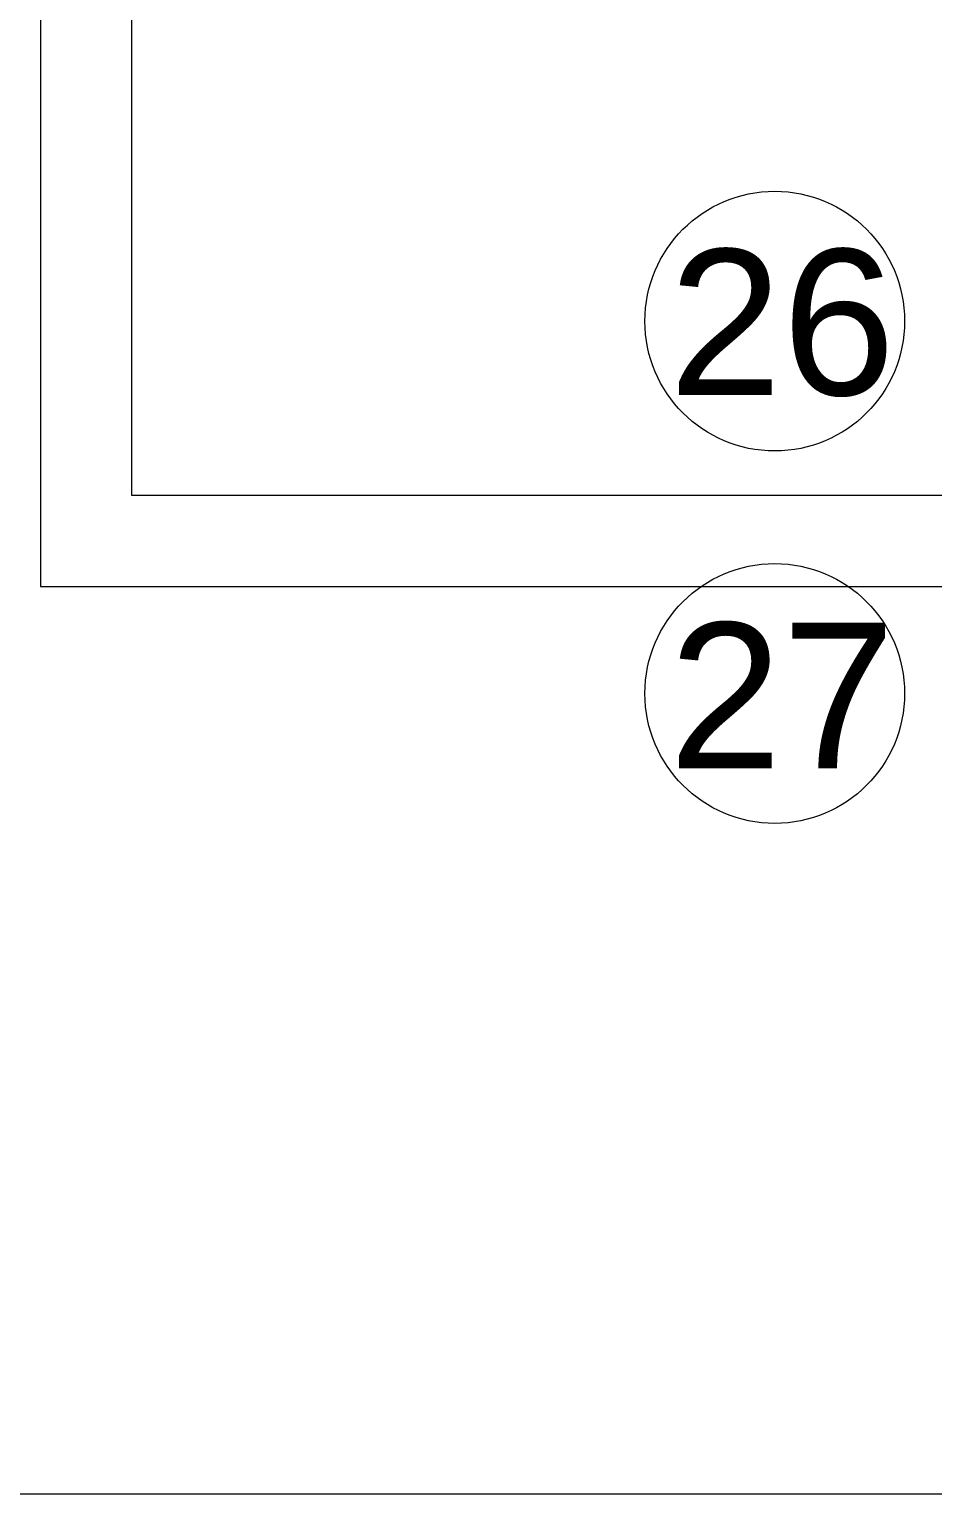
# Model space of a CAD drawing. Header units: millimetres. Extents: x -159872 to 386485, y -250577 to 158966.
# Drawn here: x 158123 to 158618, y 9533 to 10336 of the extents above; entities that cross this region are included whole.
import ezdxf

# ---------------------------------------------------------------- set-up
doc = ezdxf.new("R2010")
doc.units = ezdxf.units.MM
doc.layers.add('LDS-equipment-kitchen equipment', color=3, linetype='Continuous', lineweight=13)
doc.styles.add('Swiss 721 Light Extended BT', font='')
doc.styles.get('Swiss 721 Light Extended BT').set_extended_font_data('Swiss 721 Light Extended BT')

# ---------------------------------------------------------------- blocks, each defined once
blk = doc.blocks.new('Group-344')
at = {"layer": 'LDS-equipment-kitchen equipment'}
blk.add_polyline3d([(97328.39, 45990.32, 0), (97987.99, 45990.32, 0)], dxfattribs=at)
blk = doc.blocks.new('Group-410')
at = {"layer": 'LDS-equipment-kitchen equipment'}
for p, q in [((97454.42, 51718.51), (97455.18, 46488.12)), ((97504.5, 51668.5), (97505.17, 46538.12)), ((97505.17, 46538.12), (98954.62, 46538.07)), ((97455.18, 46488.12), (98954.63, 46488.07))]:
    blk.add_line(p, q, dxfattribs=at)
for centre in [(97857.96, 46633.63), (97857.96, 46429.35)]:
    blk.add_circle(centre, 71.24, dxfattribs=at)
blk.add_blockref('Group-344', (0, 0), dxfattribs=at)
at = {"layer": 'LDS-equipment-kitchen equipment', "char_height": 80, "attachment_point": 5, "rotation": 0.00047, "line_spacing_factor": 0.25, "style": 'Swiss 721 Light Extended BT'}
for s, insert in [('26', (97861.96, 46632.49)), ('27', (97861.96, 46428.2))]:
    blk.add_mtext(s, dxfattribs=dict(at, insert=insert))

msp = doc.modelspace()

# ---------------------------------------------------------------- block references
at = {"layer": 'LDS-equipment-kitchen equipment', "color": 7}
msp.add_blockref('Group-410', (60673.51323, -36457.51522), dxfattribs=at)

doc.saveas('drawing.dxf')
